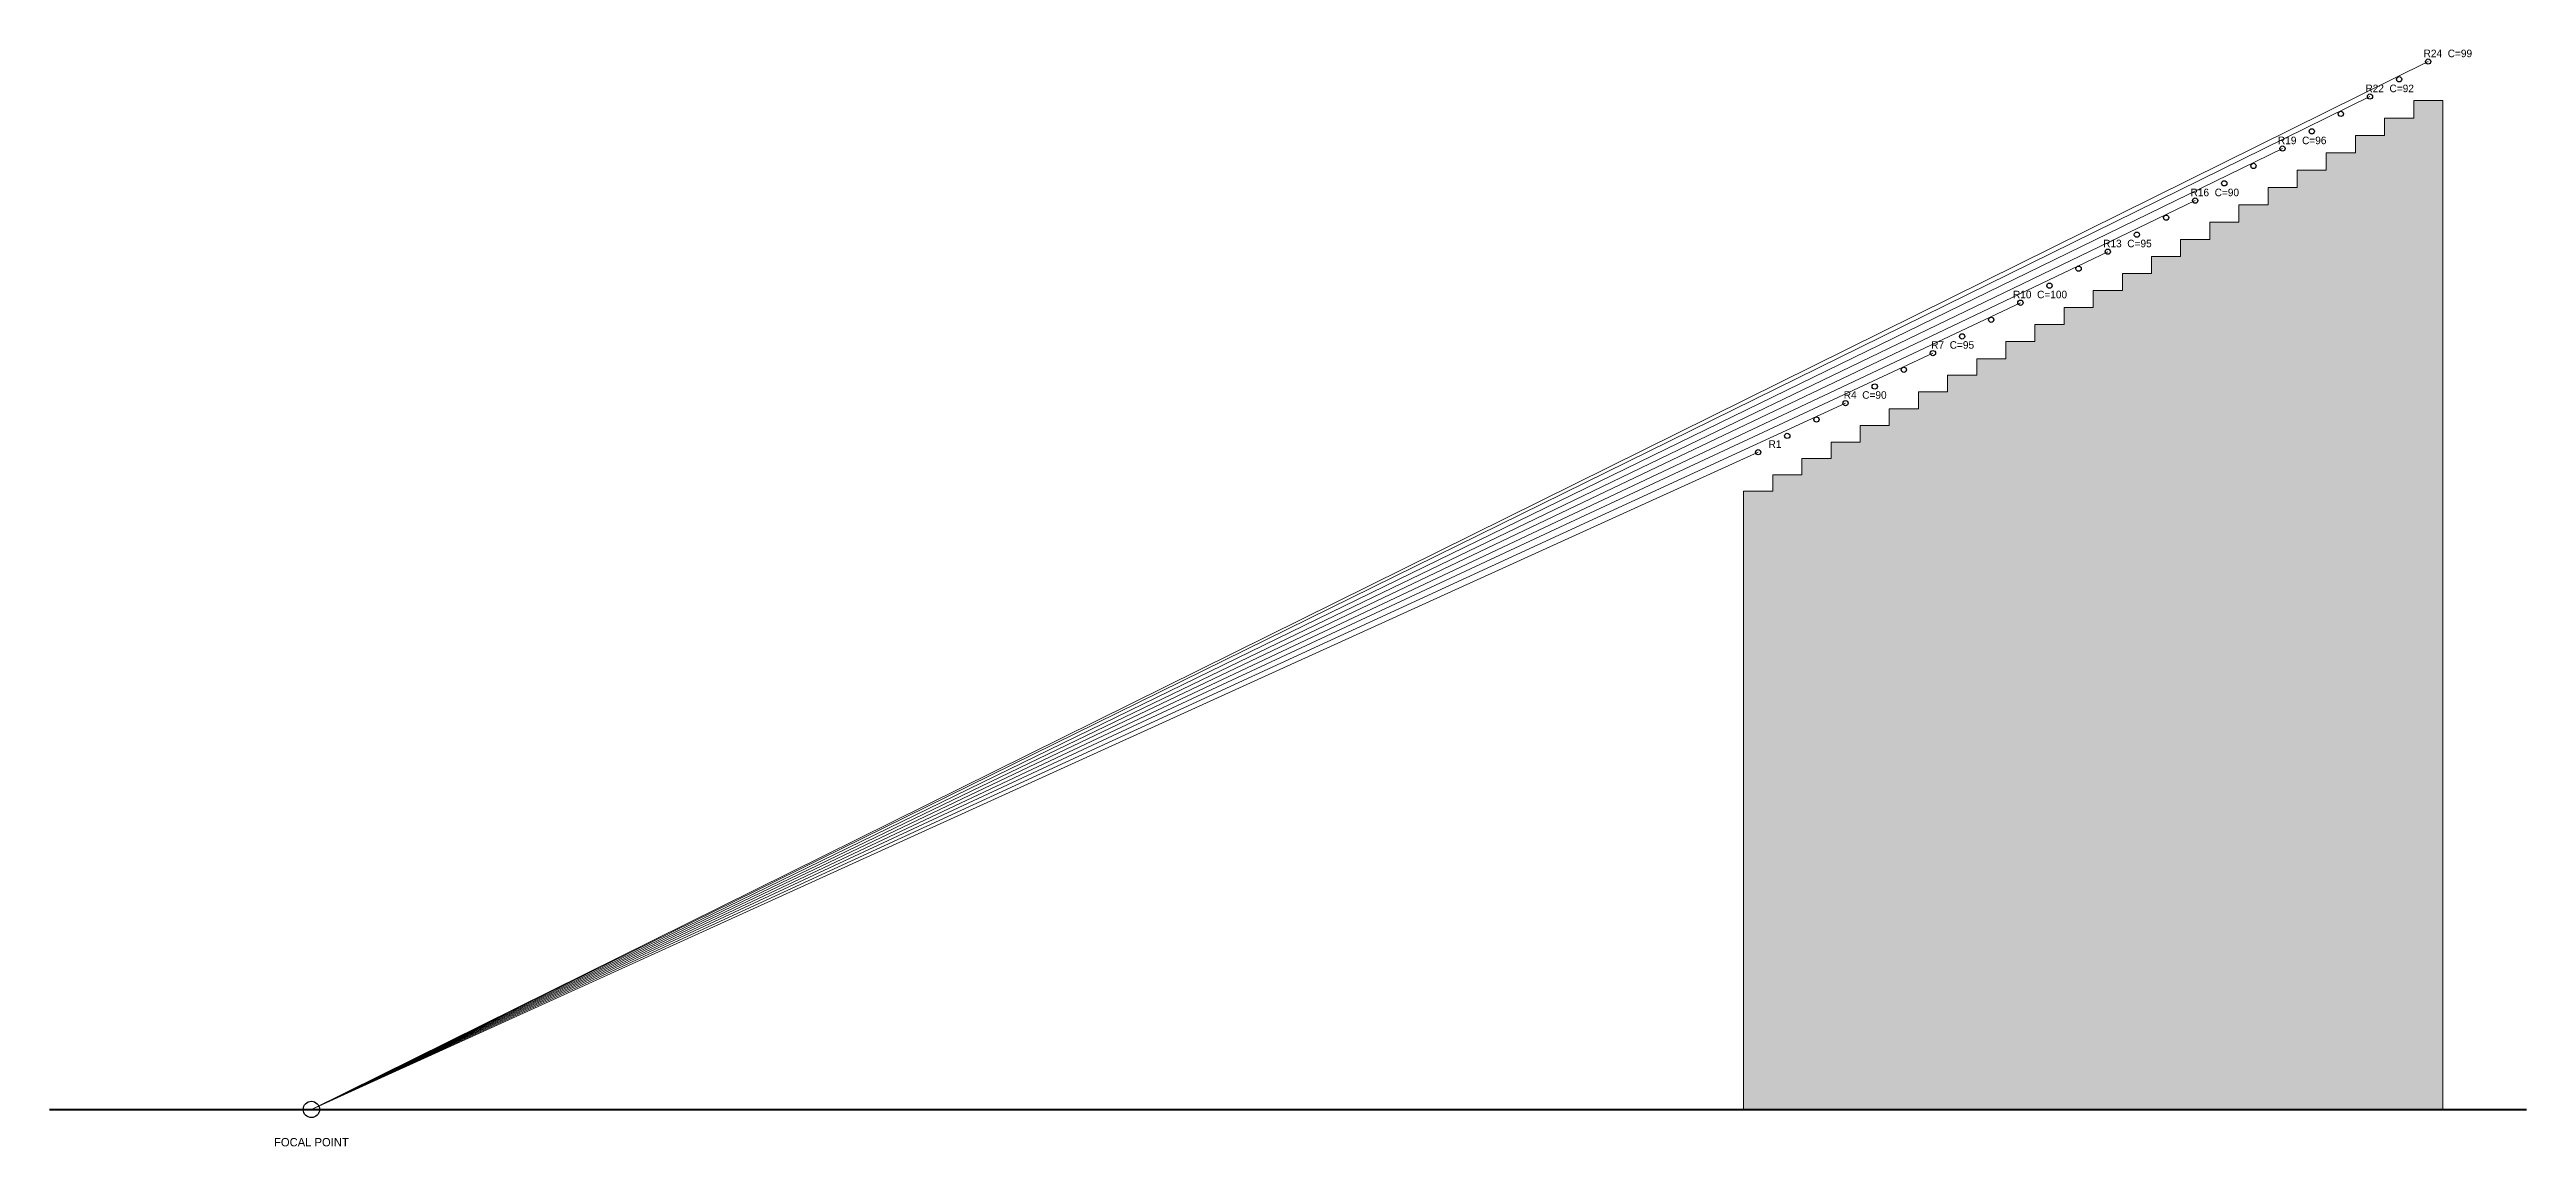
# Model space of a CAD drawing. Header units: inches. Extents: x -315 to 2664, y -45 to 1275.
import ezdxf
from ezdxf.enums import TextEntityAlignment as Align

# ---------------------------------------------------------------- set-up
doc = ezdxf.new("R2010")
doc.units = ezdxf.units.IN
doc.header["$MEASUREMENT"] = 0
for name, color, linetype, lineweight in [('A-ANNO-SYMB', 7, 'CONTINUOUS', 25), ('A-ANNO-TEXT', 7, 'CONTINUOUS', 25), ('A-ELEV-BEYD', 8, 'CONTINUOUS', 18), ('A-SECT-PATT', 250, 'CONTINUOUS', 0), ('G-GRND', 7, 'CONTINUOUS', 100)]:
    doc.layers.add(name, color=color, linetype=linetype, lineweight=lineweight)

msp = doc.modelspace()

# ---------------------------------------------------------------- hatches: boundary and pattern name
at = {"layer": 'A-SECT-PATT'}
msp.add_hatch(color=256, dxfattribs=at).paths.add_polyline_path([(1722.5, 0), (1722.5, 744), (1757.5, 744), (1757.5, 763.7), (1792.6, 763.7), (1792.6, 783.4), (1827.6, 783.4), (1827.6, 803.1), (1862.6, 803.1), (1862.6, 823.1), (1897.7, 823.1), (1897.7, 843.2), (1932.7, 843.2), (1932.7, 863.3), (1967.8, 863.3), (1967.8, 883.4), (2002.8, 883.4), (2002.8, 903.4), (2037.8, 903.4), (2037.8, 923.9), (2072.9, 923.9), (2072.9, 944.4), (2107.9, 944.4), (2107.9, 964.9), (2143, 964.9), (2143, 985.3), (2178, 985.3), (2178, 1005.8), (2213, 1005.8), (2213, 1026.3), (2248.1, 1026.3), (2248.1, 1046.8), (2283.1, 1046.8), (2283.1, 1067.6), (2318.2, 1067.6), (2318.2, 1088.5), (2353.2, 1088.5), (2353.2, 1109.4), (2388.2, 1109.4), (2388.2, 1130.2), (2423.3, 1130.2), (2423.3, 1151.1), (2458.3, 1151.1), (2458.3, 1172), (2493.4, 1172), (2493.4, 1192.8), (2528.4, 1192.8), (2528.4, 1214.1), (2563.4, 1214.1), (2563.4, 0)])

# ---------------------------------------------------------------- linework, layer by layer
at = {"layer": 'A-ANNO-SYMB'}
for centre, radius in [((2545.9, 1260.9), 3.15), ((2475.8, 1218.8), 3.15), ((2510.9, 1239.6), 3.15), ((2440.8, 1197.9), 3.15), ((2405.8, 1177), 3.15), ((2335.7, 1135.3), 3.15), ((2370.7, 1156.2), 3.15), ((2300.6, 1114.4), 3.15), ((2230.6, 1073.1), 3.15), ((2265.6, 1093.6), 3.15), ((2195.5, 1052.6), 3.15), ((2125.4, 1011.7), 3.15), ((2160.5, 1032.1), 3.15), ((2090.4, 991.2), 3.15), ((2020.3, 950.2), 3.15), ((2055.4, 970.7), 3.15), ((1985.3, 930.2), 3.15), ((1950.2, 910.1), 3.15), ((1880.2, 869.9), 3.15), ((1915.2, 890), 3.15), ((1845.1, 849.9), 3.15), ((1775, 810.5), 3.15), ((1810.1, 830.2), 3.15), ((1740, 790.8), 3.15), ((0, 0), 9.84)]:
    msp.add_circle(centre, radius, dxfattribs=at)
at = {"layer": 'A-ELEV-BEYD'}
for points in [[(2545.9, 1260.9), (0, 0)], [(2475.8, 1218.8), (0, 0)], [(2370.7, 1156.2), (0, 0)], [(2265.6, 1093.6), (0, 0)], [(2160.5, 1032.1), (0, 0)], [(2055.4, 970.7), (0, 0)], [(1950.2, 910.1), (0, 0)], [(1845.1, 849.9), (0, 0)], [(1740, 790.8), (0, 0)]]:
    msp.add_lwpolyline(points, dxfattribs=at)
at = {"layer": 'A-SECT-PATT'}
msp.add_lwpolyline([(1722.5, 0), (1722.5, 744), (1757.5, 744), (1757.5, 763.7), (1792.6, 763.7), (1792.6, 783.4), (1827.6, 783.4), (1827.6, 803.1), (1862.6, 803.1), (1862.6, 823.1), (1897.7, 823.1), (1897.7, 843.2), (1932.7, 843.2), (1932.7, 863.3), (1967.8, 863.3), (1967.8, 883.4), (2002.8, 883.4), (2002.8, 903.4), (2037.8, 903.4), (2037.8, 923.9), (2072.9, 923.9), (2072.9, 944.4), (2107.9, 944.4), (2107.9, 964.9), (2143, 964.9), (2143, 985.3), (2178, 985.3), (2178, 1005.8), (2213, 1005.8), (2213, 1026.3), (2248.1, 1026.3), (2248.1, 1046.8), (2283.1, 1046.8), (2283.1, 1067.6), (2318.2, 1067.6), (2318.2, 1088.5), (2353.2, 1088.5), (2353.2, 1109.4), (2388.2, 1109.4), (2388.2, 1130.2), (2423.3, 1130.2), (2423.3, 1151.1), (2458.3, 1151.1), (2458.3, 1172), (2493.4, 1172), (2493.4, 1192.8), (2528.4, 1192.8), (2528.4, 1214.1), (2563.4, 1214.1), (2563.4, 0)], close=True, dxfattribs=at)
at = {"layer": 'G-GRND'}
msp.add_lwpolyline([(-315, 0), (2664, 0)], dxfattribs=at)

# ---------------------------------------------------------------- texts
at = {"layer": 'A-ANNO-TEXT'}
for s, height, p in [('R24  C=99', 9.07, (2569.5, 1270.7)), ('R22  C=92', 9.07, (2499.5, 1228.6)), ('R19  C=96', 9.07, (2394.3, 1166)), ('R16  C=90', 9.07, (2289.2, 1103.4)), ('R13  C=95', 9.07, (2184.1, 1042)), ('R10  C=100', 9.07, (2079, 980.6)), ('R7  C=95', 9.07, (1973.9, 919.9)), ('R4  C=90', 9.07, (1868.7, 859.7)), ('R1  ', 9.07, (1763.6, 800.6)), ('FOCAL POINT', 10.079, (0, -39.4))]:
    msp.add_text(s, height=height, dxfattribs=at).set_placement(p, align=Align.MIDDLE_CENTER)

doc.saveas('drawing.dxf')
